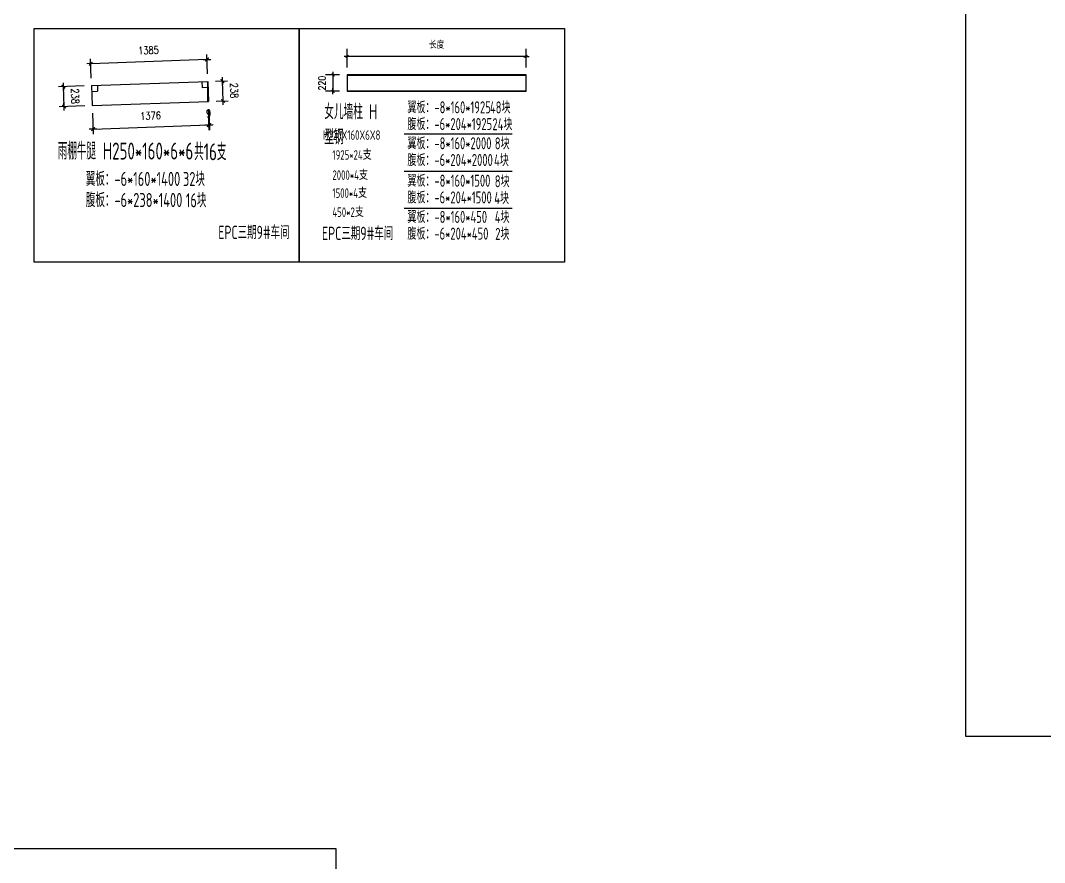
# Model space of a CAD drawing. Header units: millimetres. Extents: x 2451220 to 4527627, y -5186613 to -1639140.
# Drawn here: x 2470949 to 2483137, y -1697136 to -1687115 of the extents above; entities that cross this region are included whole.
import ezdxf

# ---------------------------------------------------------------- set-up
doc = ezdxf.new("R2010")
doc.units = ezdxf.units.MM
doc.header["$LTSCALE"] = 1000
doc.header["$PDMODE"] = 34
doc.layers.add('钢架', color=7, linetype='Continuous', lineweight=25)
doc.styles.add('DIM_FONT', font='simplex.shx', dxfattribs={"width": 0.8, "bigfont": 'hztxt.shx'})
doc.styles.add('hz', font='gbenor.shx', dxfattribs={"width": 0.75, "height": 100, "bigfont": 'gbcbig.shx'})
doc.styles.add('TSSD_Label', font='Tssdeng.shx', dxfattribs={"width": 0.7, "bigfont": 'hztxt.shx'})
doc.dimstyles.new('WGH(1)', dxfattribs={"dimscale": 1.2, "dimtxt": 100, "dimasz": 0.5, "dimexe": 75, "dimexo": 75, "dimgap": 75, "dimtad": 1, "dimdec": 0, "dimzin": 0, "dimdsep": 46, "dimtxsty": 'DIM_FONT', "dimblk1": '_DIMX', "dimblk2": '_DIMX', "dimsah": 1, "dimcen": 0.09, "dimclrd": 3, "dimclre": 3, "dimclrt": 7, "dimadec": 0, "dimazin": 0, "dimtfac": 1, "dimtdec": 0, "dimtix": 1, "dimtmove": 2, "dimatfit": 3, "dimldrblk": '_DIMX', "dimfxl": 1, "dimtolj": 1, "dimtzin": 0, "dimarcsym": 0})

# ---------------------------------------------------------------- blocks, each defined once
blk = doc.blocks.new('_DIMX')
blk.add_line((-150, 0), (150, 0))
at = {"const_width": 50}
blk.add_lwpolyline([(-70, -70), (70, 70)], dxfattribs=at)
blk = doc.blocks.new('*D1236')
at = {"color": 3, "lineweight": -2}
for p, q in [((2471705, -1687894), (2471400, -1687905)), ((2471459, -1687902), (2471459, -1687902)), ((2471468, -1688140), (2471459, -1687902)), ((2471713, -1688131), (2471408, -1688142)), ((2471468, -1688141), (2471468, -1688141))]:
    blk.add_line(p, q, dxfattribs=at)
at = {"layer": 'Defpoints', "color": 0}
for p in [(2471459, -1687902), (2471795, -1687890), (2471803, -1688128)]:
    blk.add_point(p, dxfattribs=at)
at = {"color": 3, "lineweight": -2, "xscale": 0.3, "yscale": 0.3, "zscale": 0.3}
for p, rotation in [((2471459, -1687902), 272.0454084889872), ((2471468, -1688140), 92.04540848898722)]:
    blk.add_blockref('_DIMX', p, dxfattribs=dict(at, rotation=rotation))
at = {"color": 7, "insert": (2471599, -1688016), "char_height": 90, "attachment_point": 5, "rotation": 272.0454, "style": 'DIM_FONT'}
blk.add_mtext('\\A1;238', dxfattribs=at)
blk = doc.blocks.new('*D1237')
at = {"color": 3, "lineweight": -2}
for p, q in [((2473268, -1687838), (2473412, -1687833)), ((2473352, -1687834), (2473352, -1687834)), ((2473361, -1688073), (2473352, -1687835)), ((2473277, -1688076), (2473421, -1688070)), ((2473361, -1688073), (2473361, -1688073))]:
    blk.add_line(p, q, dxfattribs=at)
at = {"layer": 'Defpoints', "color": 0}
for p in [(2473179, -1687841), (2473352, -1687835), (2473187, -1688079)]:
    blk.add_point(p, dxfattribs=at)
at = {"color": 3, "lineweight": -2, "xscale": 0.3, "yscale": 0.3, "zscale": 0.3}
for p, rotation in [((2473352, -1687835), 272.0454084887632), ((2473361, -1688073), 92.0454084887632)]:
    blk.add_blockref('_DIMX', p, dxfattribs=dict(at, rotation=rotation))
at = {"color": 7, "insert": (2473492, -1687949), "char_height": 90, "attachment_point": 5, "rotation": 272.0454, "style": 'DIM_FONT'}
blk.add_mtext('\\A1;238', dxfattribs=at)
blk = doc.blocks.new('*D1238')
at = {"color": 3, "lineweight": -2}
for p, q in [((2471792, -1687800), (2471783, -1687570)), ((2473169, -1687580), (2471786, -1687630)), ((2473175, -1687751), (2473167, -1687520))]:
    blk.add_line(p, q, dxfattribs=at)
at = {"layer": 'Defpoints', "color": 0}
for p in [(2471785, -1687630), (2473179, -1687841), (2471795, -1687890)]:
    blk.add_point(p, dxfattribs=at)
at = {"color": 3, "lineweight": -2, "xscale": 0.3, "yscale": 0.3, "zscale": 0.3}
for p, rotation in [((2471785, -1687630), 182.0454084888983), ((2473169, -1687580), 2.045408488898275)]:
    blk.add_blockref('_DIMX', p, dxfattribs=dict(at, rotation=rotation))
at = {"color": 7, "insert": (2472472, -1687470), "char_height": 90, "attachment_point": 5, "rotation": 2.0454, "style": 'DIM_FONT'}
blk.add_mtext('\\A1;1385', dxfattribs=at)
blk = doc.blocks.new('*D1239')
at = {"color": 3, "lineweight": -2}
for p, q in [((2471806, -1688218), (2471815, -1688469)), ((2473182, -1688169), (2473191, -1688419)), ((2471814, -1688409), (2473188, -1688359))]:
    blk.add_line(p, q, dxfattribs=at)
at = {"layer": 'Defpoints', "color": 0}
for p in [(2473179, -1688079), (2471803, -1688128), (2473189, -1688359)]:
    blk.add_point(p, dxfattribs=at)
at = {"color": 3, "lineweight": -2, "xscale": 0.3, "yscale": 0.3, "zscale": 0.3}
for p, rotation in [((2473189, -1688359), 2.045408488884457), ((2471813, -1688409), 182.0454084888845)]:
    blk.add_blockref('_DIMX', p, dxfattribs=dict(at, rotation=rotation))
at = {"color": 7, "insert": (2472496, -1688249), "char_height": 90, "attachment_point": 5, "rotation": 2.0454, "style": 'DIM_FONT'}
blk.add_mtext('\\A1;1376', dxfattribs=at)
blk = doc.blocks.new('*D1240')
at = {"color": 3, "lineweight": -2}
for p, q in [((2473182, -1688169), (2473191, -1688419)), ((2473190, -1688169), (2473199, -1688419)), ((2473188, -1688359), (2473188, -1688360)), ((2473189, -1688359), (2473197, -1688359)), ((2473197, -1688359), (2473198, -1688359))]:
    blk.add_line(p, q, dxfattribs=at)
at = {"layer": 'Defpoints', "color": 0}
for p in [(2473179, -1688079), (2473187, -1688079), (2473197, -1688359)]:
    blk.add_point(p, dxfattribs=at)
at = {"color": 3, "lineweight": -2, "xscale": 0.3, "yscale": 0.3, "zscale": 0.3}
for p, rotation in [((2473189, -1688359), 2.045408485078131), ((2473197, -1688359), 182.0454084850782)]:
    blk.add_blockref('_DIMX', p, dxfattribs=dict(at, rotation=rotation))
at = {"color": 7, "insert": (2473188, -1688224), "char_height": 90, "attachment_point": 5, "rotation": 2.0454, "style": 'DIM_FONT'}
blk.add_mtext('\\A1;9', dxfattribs=at)
blk = doc.blocks.new('*D114')
at = {"color": 3, "lineweight": -2}
for p, q in [((2474836, -1687674), (2474836, -1687454)), ((2476966, -1687674), (2476966, -1687454)), ((2476966, -1687544), (2474836, -1687544))]:
    blk.add_line(p, q, dxfattribs=at)
at = {"layer": 'Defpoints', "color": 0}
for p in [(2474836, -1687544), (2474836, -1687764), (2476966, -1687764)]:
    blk.add_point(p, dxfattribs=at)
at = {"color": 3, "lineweight": -2, "xscale": 0.24, "yscale": 0.24, "zscale": 0.24, "rotation": 180}
blk.add_blockref('_DIMX', (2474836, -1687544), dxfattribs=at)
at = {"color": 3, "lineweight": -2, "xscale": 0.24, "yscale": 0.24, "zscale": 0.24}
blk.add_blockref('_DIMX', (2476966, -1687544), dxfattribs=at)
at = {"color": 7, "lineweight": -3, "insert": (2475901, -1687408), "char_height": 84, "attachment_point": 5, "style": 'DIM_FONT'}
blk.add_mtext('\\A1;长度', dxfattribs=at)
blk = doc.blocks.new('*D1247')
at = {"color": 3, "lineweight": -2}
for p, q in [((2474746, -1687764), (2474578, -1687764)), ((2474668, -1687763), (2474668, -1687763)), ((2474668, -1687764), (2474668, -1687958)), ((2474746, -1687958), (2474578, -1687958)), ((2474668, -1687958), (2474668, -1687958))]:
    blk.add_line(p, q, dxfattribs=at)
at = {"layer": 'Defpoints', "color": 0}
for p in [(2474836, -1687764), (2474668, -1687958), (2474836, -1687958)]:
    blk.add_point(p, dxfattribs=at)
at = {"color": 3, "lineweight": -2, "xscale": 0.24, "yscale": 0.24, "zscale": 0.24}
for p, rotation in [((2474668, -1687764), 270), ((2474668, -1687958), 90)]:
    blk.add_blockref('_DIMX', p, dxfattribs=dict(at, rotation=rotation))
at = {"color": 7, "lineweight": -3, "insert": (2474536, -1687861), "char_height": 84, "attachment_point": 5, "rotation": 90, "style": 'DIM_FONT'}
blk.add_mtext('\\A1;220', dxfattribs=at)

msp = doc.modelspace()

# ---------------------------------------------------------------- linework, layer by layer
for p, q in [((2471794.7, -1687890.4), (2473178.5, -1687841)), ((2473108.5, -1687843.5), (2473111, -1687913.4)), ((2473178.5, -1687841), (2473178.5, -1688079.1)), ((2473178.5, -1688079.1), (2473178.5, -1687841)), ((2473178.5, -1687841), (2473187, -1688078.8)), ((2471794.7, -1687890.4), (2471803.2, -1688128.2)), ((2471797.2, -1687960.3), (2471867.2, -1687957.8)), ((2471864.7, -1687887.9), (2471867.2, -1687957.8)), ((2473111, -1687913.4), (2473181, -1687910.9)), ((2471803.2, -1688128.2), (2473187, -1688078.8)), ((2475514.1, -1688465.5), (2476799.2, -1688465.5)), ((2475514.1, -1688907.6), (2476799.2, -1688907.6)), ((2475514.1, -1689347.7), (2476799.2, -1689347.7))]:
    msp.add_line(p, q)
at = {"lineweight": -3}
for p, q in [((2476965.9, -1687763.7), (2474835.9, -1687763.7)), ((2476965.9, -1687763.7), (2474835.9, -1687763.7)), ((2474835.9, -1687763.7), (2474835.9, -1687957.7)), ((2476965.9, -1687769.7), (2474835.9, -1687769.7)), ((2476965.9, -1687953.7), (2476965.9, -1687763.7)), ((2476965.9, -1687957.7), (2476965.9, -1687763.7)), ((2474835.9, -1687951.7), (2476965.9, -1687951.7)), ((2474835.9, -1687957.7), (2476965.9, -1687957.7))]:
    msp.add_line(p, q, dxfattribs=at)
for points in [[(2482202.1, -1675441.9), (2537951.1, -1675441.9), (2537951.1, -1695634.7), (2482202.1, -1695634.7)], [(2471110.3, -1687210.5), (2474266, -1687210.5), (2474266, -1689990.4), (2471110.3, -1689990.4)], [(2474266, -1687210.5), (2477421.7, -1687210.5), (2477421.7, -1689990.4), (2474266, -1689990.4)], [(2466480, -1696967.7), (2474703, -1696967.7), (2474703, -1703288.1), (2466480, -1703288.1)]]:
    msp.add_lwpolyline(points, close=True)

# ---------------------------------------------------------------- texts
at = {"lineweight": -3, "style": 'TSSD_Label', "width": 0.7}
for s, p in [('H220X160X6X8', (2474549.7, -1688536.1)), ('1925*24支', (2474661.2, -1688772.3)), ('2000*4支', (2474661.2, -1689012.2)), ('1500*4支', (2474661.2, -1689226.7)), ('450*2支', (2474661.2, -1689453.3))]:
    msp.add_text(s, height=113.4, dxfattribs=at).set_placement(p)
at = {"layer": '钢架', "lineweight": 13, "attachment_point": 1, "style": 'hz'}
for s, insert, char_height, width in [('女儿墙柱 H型钢', (2474565.4, -1688110.9), 180, 737.682), ('翼板：-8*160*1925', (2475553.9, -1688077.3), 142.8, 1094.699), ('48块', (2476536, -1688078.7), 142.8, 585.228), ('腹板：-6*204*1925', (2475553.9, -1688276.2), 142.8, 1094.699), ('24块', (2476565.7, -1688278.8), 142.8, 585.228), ('雨棚牛腿 H250*160*6*6', (2471393.3, -1688568.4), 201.6, 2246.886), ('翼板：-8*160*2000', (2475553.9, -1688505.3), 142.8, 1094.699), (' 8块', (2476536, -1688506.7), 142.8, 585.228), ('腹板：-6*204*2000', (2475553.9, -1688704.2), 142.8, 1094.699), (' 4块', (2476527.3, -1688706.8), 142.8, 585.228), ('翼板：-6*160*1400', (2471726.9, -1688916.6), 168, 1287.882), ('32块', (2472882.4, -1688918.3), 168, 688.503), ('翼板：-8*160*1500', (2475553.9, -1688950.8), 142.8, 1094.699), (' 8块', (2476536, -1688957.5), 142.8, 585.228), ('腹板：-6*238*1400', (2471726.9, -1689167.9), 168, 1287.882), ('16块', (2472917.3, -1689170.9), 168, 688.503), ('腹板：-6*204*1500', (2475553.9, -1689149.7), 142.8, 1094.699), (' 4块', (2476529.7, -1689157.5), 142.8, 585.228), ('翼板：-8*160*450', (2475553.9, -1689381.7), 142.8, 1094.699), (' 4块', (2476536, -1689383.1), 142.8, 585.228), ('EPC三期9#车间', (2473303.9, -1689557.9), 158.76, 1152.44), ('EPC三期9#车间', (2474537.9, -1689570.1), 158.76, 1152.44), ('腹板：-6*204*450', (2475553.9, -1689580.6), 142.8, 1094.699), (' 2块', (2476541, -1689583.1), 142.8, 585.228)]:
    msp.add_mtext(s, dxfattribs=dict(at, insert=insert, char_height=char_height, width=width))
at = {"layer": '钢架', "lineweight": 13, "insert": (2473015.6, -1688577.6), "char_height": 201.6, "attachment_point": 1, "style": 'hz'}
msp.add_mtext_dynamic_manual_height_columns('共16支', width=1506.743, gutter_width=12.5, heights=[336], dxfattribs=at).dxf.set("width", 2246.886)

# ---------------------------------------------------------------- dimensions: what is measured, and where the dimension line sits
at = {"lineweight": -3}
for base, p1, p2, angle, text, picture, middle in [((2474835.9, -1687543.7), (2476965.9, -1687763.7), (2474835.9, -1687763.7), 180, '长度', '*D114', (2475900.9, -1687407.5)), ((2474668.4, -1687957.7), (2474835.9, -1687763.7), (2474835.9, -1687957.7), 90, '220', '*D1247', (2474536.4, -1687860.7))]:
    dim = msp.add_linear_dim(base=base, p1=p1, p2=p2, angle=angle, text=text, dimstyle='WGH(1)', override={"dimtxt": 70, "dimasz": 0.2}, dxfattribs=at)
    dim.commit()
    dim.dimension.update_dxf_attribs({"geometry": picture, "text_midpoint": middle})
for p1, p2, distance, picture, middle in [((2473178.5, -1687841), (2471794.7, -1687890.4), -260.9, '*D1238', (2472472.5, -1687470)), ((2471803.2, -1688128.2), (2471794.7, -1687890.4), 335.5, '*D1236', (2471598.6, -1688016.5)), ((2473187, -1688078.8), (2473178.5, -1687841), -174, '*D1237', (2473491.6, -1687948.9)), ((2471803.2, -1688128.2), (2473178.5, -1688079.1), -280.5, '*D1239', (2472496.1, -1688249.1))]:
    dim = msp.add_aligned_dim(p1=p1, p2=p2, distance=distance, dimstyle='WGH(1)', override={"dimtxt": 75, "dimasz": 0.25, "dimexe": 50})
    dim.commit()
    dim.dimension.update_dxf_attribs({"geometry": picture, "text_midpoint": middle})
dim = msp.add_linear_dim(base=(2473197.0127, -1688359.1755), p1=(2473178.5053, -1688079.1194), p2=(2473186.9999, -1688078.816), angle=182.04541, dimstyle='WGH(1)', override={"dimtxt": 75, "dimasz": 0.25, "dimexe": 50})
dim.commit()
dim.dimension.update_dxf_attribs({"geometry": '*D1240', "text_midpoint": (2473187.9471, -1688224.4132)})

doc.saveas('drawing.dxf')
